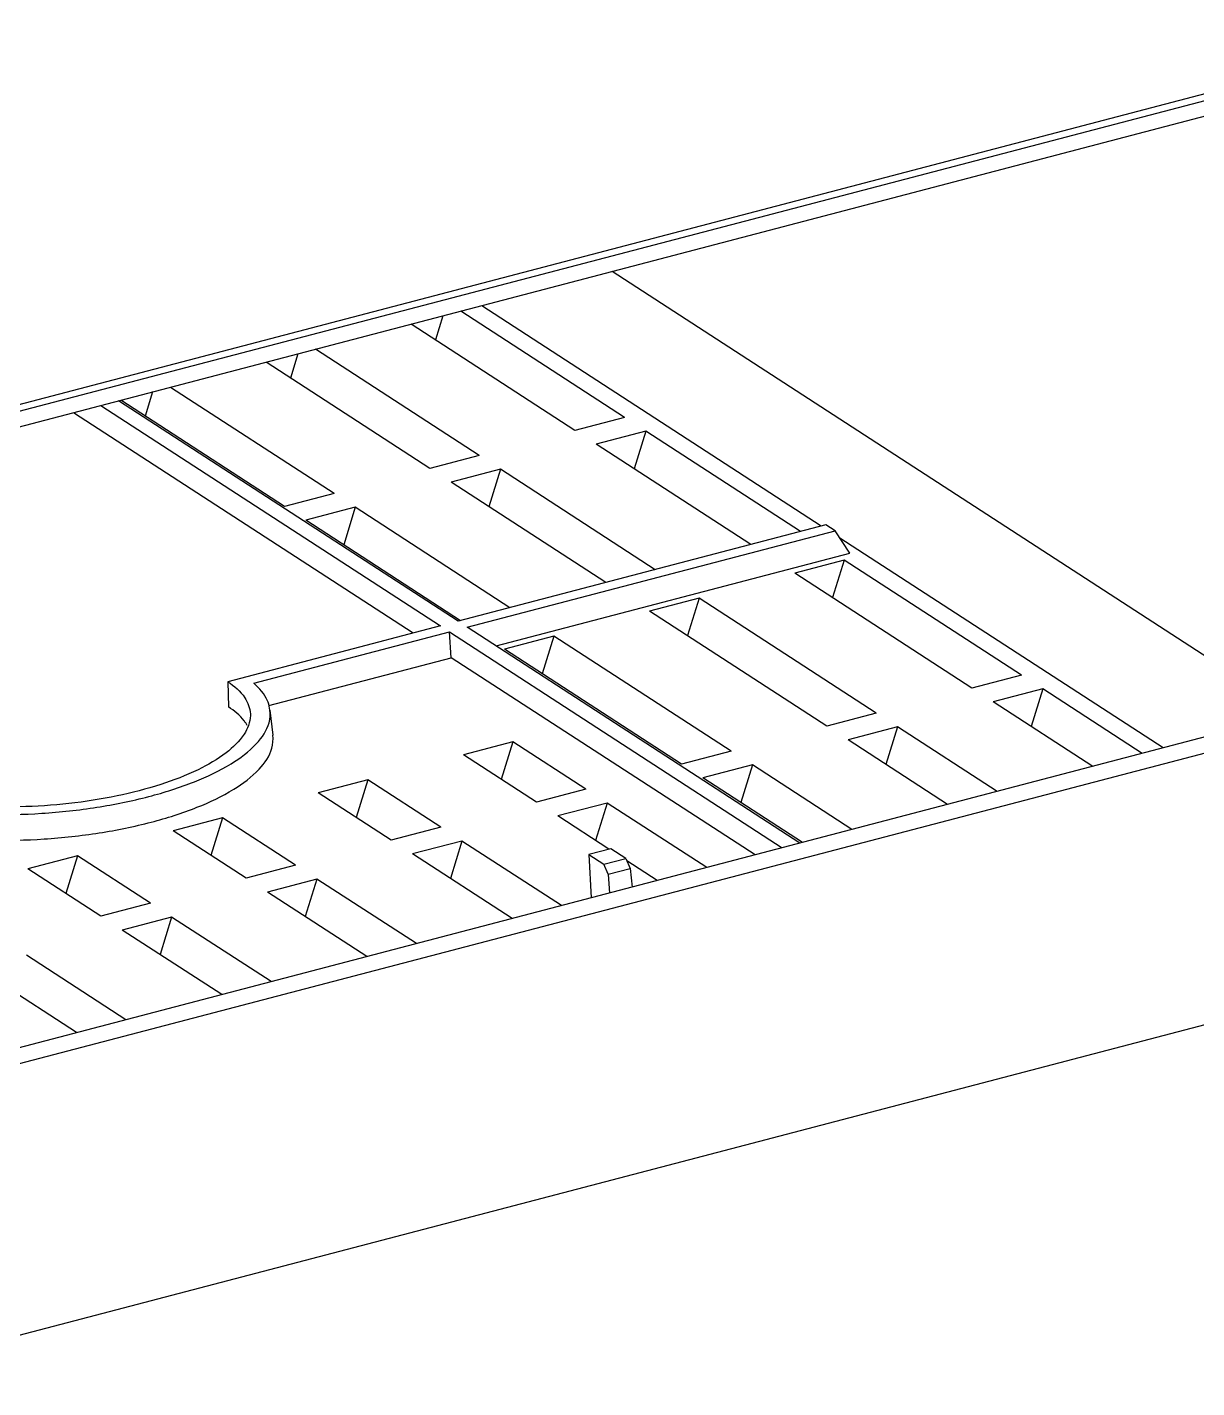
# Model space of a CAD drawing. Header units: millimetres. Extents: x 1571 to 1968, y -272 to 59.
# Drawn here: x 1715.36 to 1758.14, y -245.04 to -195.28 of the extents above; entities that cross this region are included whole.
import ezdxf

# ---------------------------------------------------------------- set-up
doc = ezdxf.new("R2010")
doc.units = ezdxf.units.MM
doc.layers.add('06___PRT_ALL_SURFS', color=7, linetype='Continuous')

msp = doc.modelspace()

# ---------------------------------------------------------------- linework, layer by layer
at = {"color": 7, "linetype": 'Continuous'}
for p, q in [((1697.829, -213.587), (1767.719, -195.28)), ((1698.041, -213.783), (1767.512, -195.586)), ((1767.133, -196.262), (1701.507, -213.452)), ((1730.569, -205.839), (1730.296, -206.719)), ((1737.204, -209.551), (1731.219, -205.669)), ((1735.393, -210.026), (1729.409, -206.143)), ((1725.258, -207.23), (1724.986, -208.11)), ((1731.893, -210.942), (1725.908, -207.06)), ((1730.083, -211.417), (1724.098, -207.534)), ((1726.583, -212.333), (1720.598, -208.451)), ((1731.121, -217.007), (1718.699, -208.948)), ((1724.772, -212.808), (1718.788, -208.925)), ((1719.948, -208.621), (1719.676, -209.501)), ((1729.48, -217.437), (1717.058, -209.378)), ((1718.053, -209.118), (1730.475, -217.176)), ((1737.204, -209.551), (1735.393, -210.026)), ((1737.983, -210.057), (1736.172, -210.531)), ((1737.983, -210.057), (1737.558, -211.43)), ((1743.641, -213.728), (1737.983, -210.057)), ((1731.893, -210.942), (1730.083, -211.417)), ((1741.831, -214.202), (1736.172, -210.531)), ((1732.672, -211.448), (1730.862, -211.922)), ((1732.672, -211.448), (1732.248, -212.821)), ((1738.331, -215.119), (1732.672, -211.448)), ((1736.52, -215.593), (1730.862, -211.922)), ((1726.583, -212.333), (1724.772, -212.808)), ((1727.362, -212.839), (1725.552, -213.313)), ((1727.362, -212.839), (1726.937, -214.212)), ((1733.02, -216.51), (1727.362, -212.839)), ((1731.21, -216.984), (1725.552, -213.313)), ((1744.578, -213.482), (1731.121, -217.007)), ((1731.457, -217.225), (1744.914, -213.7)), ((1744.914, -213.7), (1744.578, -213.482)), ((1745.446, -214.52), (1744.914, -213.7)), ((1732.511, -217.909), (1745.446, -214.52)), ((1745.244, -214.768), (1743.434, -215.242)), ((1745.244, -214.768), (1744.82, -216.141)), ((1751.727, -218.973), (1745.244, -214.768)), ((1749.917, -219.448), (1743.434, -215.242)), ((1739.934, -216.159), (1738.124, -216.633)), ((1739.934, -216.159), (1739.509, -217.532)), ((1746.416, -220.364), (1739.934, -216.159)), ((1744.606, -220.839), (1738.124, -216.633)), ((1730.475, -217.176), (1722.694, -219.215)), ((1723.644, -219.271), (1730.811, -217.394)), ((1730.869, -218.338), (1730.811, -217.394)), ((1730.811, -217.394), (1742.98, -225.289)), ((1743.626, -225.12), (1731.457, -217.225)), ((1734.624, -217.55), (1732.813, -218.024)), ((1734.624, -217.55), (1734.199, -218.923)), ((1741.106, -221.755), (1734.624, -217.55)), ((1724.199, -220.086), (1730.869, -218.338)), ((1741.985, -225.55), (1730.869, -218.338)), ((1739.296, -222.23), (1732.813, -218.024)), ((1769.61, -218.901), (1699.72, -237.208)), ((1768.965, -218.482), (1703.087, -235.739)), ((1722.694, -219.215), (1722.72, -220.138)), ((1751.727, -218.973), (1749.917, -219.448)), ((1752.506, -219.479), (1750.696, -219.953)), ((1752.506, -219.479), (1752.081, -220.852)), ((1756.146, -221.84), (1752.506, -219.479)), ((1724.352, -221.177), (1724.244, -220.254)), ((1746.416, -220.364), (1744.606, -220.839)), ((1754.336, -222.314), (1750.696, -219.953)), ((1747.196, -220.87), (1745.385, -221.344)), ((1747.196, -220.87), (1746.771, -222.243)), ((1750.836, -223.231), (1747.196, -220.87)), ((1733.128, -221.416), (1731.317, -221.89)), ((1733.128, -221.416), (1732.703, -222.789)), ((1735.796, -223.146), (1733.128, -221.416)), ((1749.025, -223.705), (1745.385, -221.344)), ((1733.985, -223.621), (1731.317, -221.89)), ((1741.106, -221.755), (1739.296, -222.23)), ((1741.885, -222.261), (1740.075, -222.735)), ((1741.885, -222.261), (1741.46, -223.634)), ((1745.525, -224.622), (1741.885, -222.261)), ((1727.817, -222.807), (1726.007, -223.281)), ((1727.817, -222.807), (1727.393, -224.18)), ((1730.485, -224.537), (1727.817, -222.807)), ((1743.715, -225.096), (1740.075, -222.735)), ((1728.675, -225.012), (1726.007, -223.281)), ((1735.796, -223.146), (1733.985, -223.621)), ((1736.575, -223.652), (1734.764, -224.126)), ((1736.575, -223.652), (1736.15, -225.025)), ((1740.215, -226.013), (1736.575, -223.652)), ((1722.507, -224.198), (1720.697, -224.672)), ((1722.507, -224.198), (1722.082, -225.571)), ((1725.175, -225.928), (1722.507, -224.198)), ((1736.638, -225.341), (1734.764, -224.126)), ((1723.364, -226.403), (1720.697, -224.672)), ((1730.485, -224.537), (1728.675, -225.012)), ((1731.264, -225.043), (1729.454, -225.517)), ((1731.264, -225.043), (1730.84, -226.416)), ((1734.904, -227.404), (1731.264, -225.043)), ((1736.703, -225.324), (1735.907, -225.533)), ((1737.255, -225.682), (1736.703, -225.324)), ((1717.196, -225.589), (1715.386, -226.063)), ((1717.196, -225.589), (1716.772, -226.962)), ((1719.864, -227.319), (1717.196, -225.589)), ((1733.094, -227.878), (1729.454, -225.517)), ((1735.907, -225.533), (1735.993, -227.119)), ((1735.907, -225.533), (1736.458, -225.891)), ((1736.458, -225.891), (1737.255, -225.682)), ((1736.615, -226.26), (1736.458, -225.891)), ((1737.255, -225.682), (1737.42, -226.049)), ((1738.404, -226.487), (1737.293, -225.766)), ((1718.054, -227.794), (1715.386, -226.063)), ((1725.175, -225.928), (1723.364, -226.403)), ((1736.615, -226.26), (1737.42, -226.049)), ((1736.615, -226.26), (1736.66, -226.944)), ((1737.42, -226.049), (1737.489, -226.727)), ((1725.954, -226.434), (1724.144, -226.908)), ((1725.954, -226.434), (1725.529, -227.807)), ((1729.594, -228.795), (1725.954, -226.434)), ((1719.864, -227.319), (1718.054, -227.794)), ((1727.783, -229.269), (1724.144, -226.908)), ((1720.643, -227.825), (1718.833, -228.299)), ((1720.643, -227.825), (1720.219, -229.198)), ((1724.283, -230.186), (1720.643, -227.825)), ((1722.473, -230.66), (1718.833, -228.299)), ((1718.973, -231.577), (1715.333, -229.216)), ((1717.163, -232.051), (1713.523, -229.69))]:
    msp.add_line(p, q, dxfattribs=at)
for centre, radius, start, end in [((1722.137, -221.524), 1.455, 33.3884, 37.261), ((1722.184, -221.493), 1.399, 28.9037, 33.3734)]:
    msp.add_arc(centre, radius, start, end, dxfattribs=at)
for points, start_tangent, end_tangent in [([(1722.694, -219.215), (1723.319, -219.803), (1723.522, -220.393)], (0.835781, -0.549063), (0.053587, -0.998563)), ([(1724.15, -219.91), (1723.644, -219.271)], (-0.391436, 0.920205), (-0.76294, 0.64647)), ([(1724.238, -220.254), (1724.171, -219.964), (1724.15, -219.91)], (-0.107383, 0.994218), (-0.391436, 0.920205)), ([(1709.077, -223.087), (1710.373, -223.578), (1712.01, -223.91), (1713.889, -224.063), (1715.895, -224.029), (1717.909, -223.808), (1719.807, -223.415), (1721.477, -222.874), (1722.816, -222.216), (1723.744, -221.482), (1724.205, -220.716), (1724.238, -220.254)], (0.890669, -0.454652), (-0.107383, 0.994218)), ([(1723.295, -220.643), (1722.72, -220.138)], (-0.605137, 0.796122), (-0.838925, 0.544248)), ([(1723.522, -220.393), (1723.523, -220.458), (1723.293, -221.139)], (0.053587, -0.998563), (-0.538178, -0.842831)), ([(1709.138, -224.031), (1710.442, -224.52), (1712.086, -224.851), (1713.969, -225.003), (1715.979, -224.967), (1717.995, -224.745), (1719.897, -224.352), (1721.569, -223.809), (1722.912, -223.151), (1723.844, -222.416), (1724.311, -221.649), (1724.347, -221.177)], (0.892416, -0.451214), (-0.106549, 0.994307)), ([(1723.293, -221.139), (1722.639, -221.814), (1721.609, -222.434), (1720.245, -222.973), (1718.649, -223.391), (1716.886, -223.671), (1715.088, -223.792), (1713.328, -223.75), (1711.735, -223.546), (1710.381, -223.192), (1709.356, -222.708)], (-0.538178, -0.842831), (-0.842008, 0.539465))]:
    msp.add_spline(points, degree=3, dxfattribs=dict(at, start_tangent=start_tangent, end_tangent=end_tangent))
at = {"layer": '06___PRT_ALL_SURFS', "color": 7, "linetype": 'Continuous'}
for p, q in [((1761.688, -220.389), (1736.761, -204.217)), ((1744.406, -213.527), (1731.984, -205.468)), ((1756.911, -221.64), (1745.089, -213.971)), ((1707.699, -245.038), (1767.132, -229.471))]:
    msp.add_line(p, q, dxfattribs=at)

doc.saveas('drawing.dxf')
